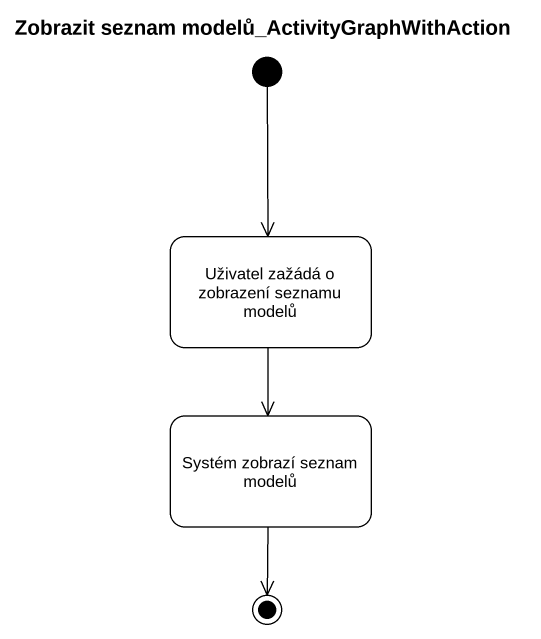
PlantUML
@startuml
title Zobrazit seznam modelů_ActivityGraphWithAction
hide empty description
state "Uživatel zažádá o zobrazení seznamu modelů" as Uživatel_zažádá_o_zobrazení
state "Systém zobrazí seznam modelů" as Systém_zobrazí_seznam_modelů
[*] --> Uživatel_zažádá_o_zobrazení
Uživatel_zažádá_o_zobrazení --> Systém_zobrazí_seznam_modelů
Systém_zobrazí_seznam_modelů --> [*]
@enduml
